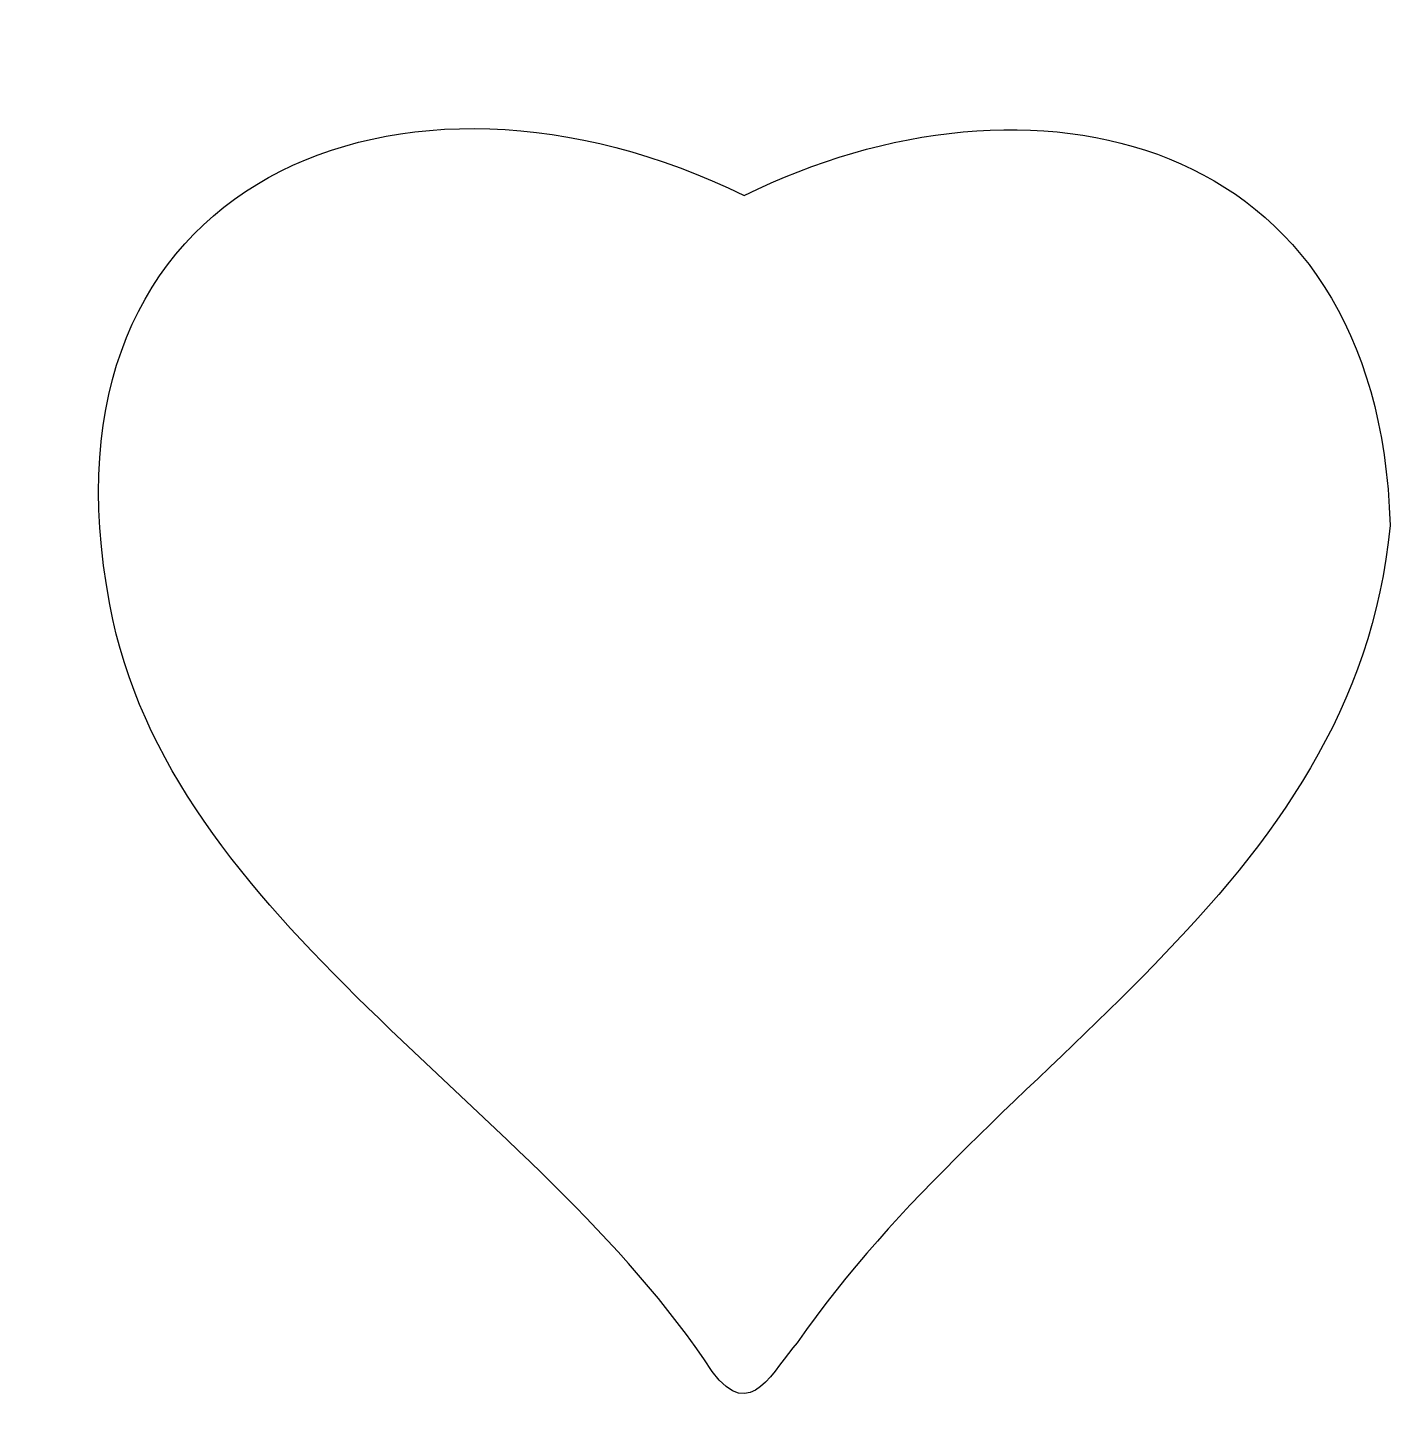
# Model space of a CAD drawing. Header units: centimetres. Extents: x -8.1 to 5.6, y -3.5 to 10.5.
import ezdxf

# ---------------------------------------------------------------- set-up
doc = ezdxf.new("R2010")
doc.units = ezdxf.units.CM
doc.header["$MEASUREMENT"] = 0
doc.layers.add('Layer 1', color=7, linetype='Continuous')

msp = doc.modelspace()

# ---------------------------------------------------------------- linework, layer by layer
at = {"layer": 'Layer 1', "color": 16}
msp.add_open_spline([(-0.89959, 8.86101), (-4.32198, 10.54277), (-8.09391, 9.02772), (-7.27026, 4.75418), (-7.27026, 4.75418), (-6.68348, 1.56128), (-2.97191, -0.27336), (-1.22288, -2.94272), (-1.22288, -2.94272), (-0.82967, -3.48201), (-0.60108, -2.90384), (-0.36794, -2.65746), (-0.36794, -2.65746), (1.59407, 0.20128), (5.24402, 1.869), (5.58601, 5.54876), (5.58601, 5.54876), (5.4748, 9.53797), (1.94279, 10.26957), (-0.89959, 8.86101)], degree=3, knots=[0, 0, 0, 0, 0.16666667, 0.16666667, 0.16666667, 0.16666667, 0.33333333, 0.33333333, 0.33333333, 0.33333333, 0.5, 0.5, 0.5, 0.5, 0.66666667, 0.66666667, 0.66666667, 0.66666667, 1, 1, 1, 1], dxfattribs=at)

doc.saveas('drawing.dxf')
